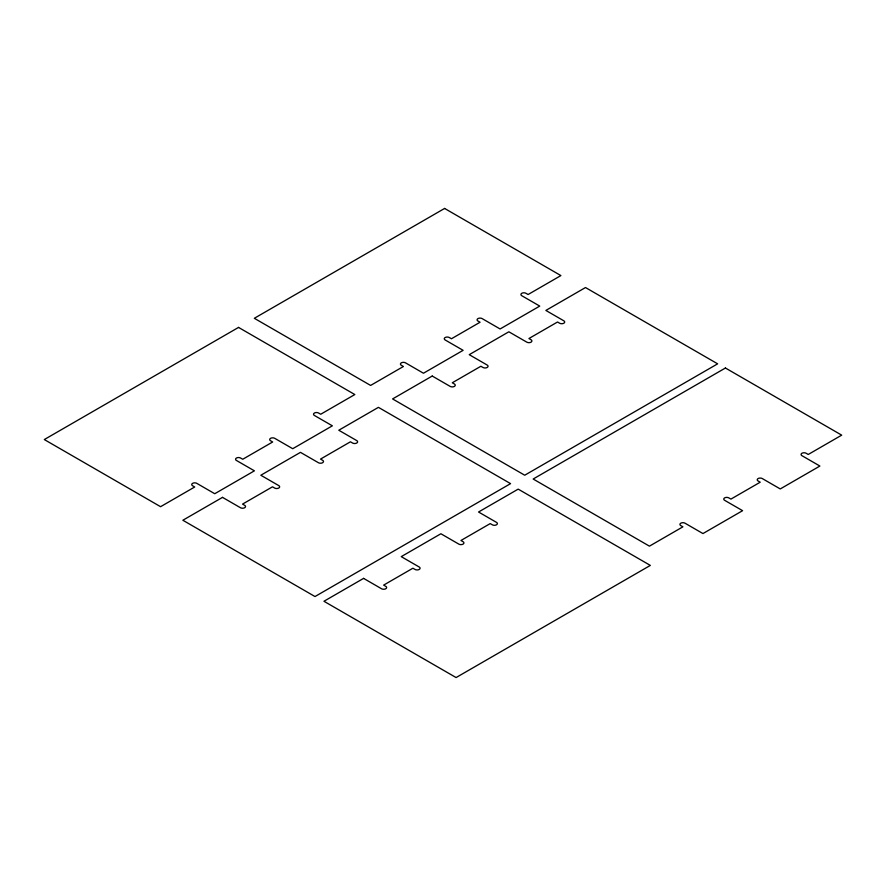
<?xml version="1.0" encoding="UTF-8"?>
<svg xmlns="http://www.w3.org/2000/svg" width="886" height="886" viewBox="0 0 886 886"><rect width="100%" height="100%" fill="white"/><g stroke="black" fill="none" stroke-linecap="round" stroke-linejoin="round"><path stroke-width="1.33" d="M238.544 327.41L44.3 439.556L160.576 506.692L194.71 486.99L192.605 485.772A2.968 1.717 0 0 1 192.605 483.357A2.968 1.717 0 0 1 196.803 483.357L214.755 493.724L254.404 470.831L236.44 460.465A2.968 1.717 0 0 1 236.44 458.04A2.968 1.717 0 0 1 240.638 458.04L242.742 459.258L272.666 441.981L270.562 440.763A2.968 1.717 0 0 1 270.562 438.337A2.968 1.717 0 0 1 274.76 438.337L292.723 448.715L332.361 425.823L314.397 415.456A2.968 1.717 0 0 1 314.397 413.031A2.968 1.717 0 0 1 318.595 413.031L320.699 414.249L354.821 394.547L238.544 327.41M444.606 208.443L254.326 318.295L370.614 385.432L403.418 366.494L401.314 365.276A2.968 1.717 0 0 1 401.314 362.85A2.968 1.717 0 0 1 405.511 362.85L423.464 373.227L463.112 350.335L445.149 339.969A2.968 1.717 0 0 1 445.149 337.544A2.968 1.717 0 0 1 449.346 337.544L451.45 338.762L480.057 322.238L477.953 321.031A2.968 1.717 0 0 1 477.953 318.606A2.968 1.717 0 0 1 482.15 318.606L500.103 328.972L539.751 306.091L521.788 295.725A2.968 1.717 0 0 1 521.788 293.299A2.968 1.717 0 0 1 525.985 293.299L528.089 294.517L560.893 275.579L444.606 208.443M432.224 376.041L392.587 398.933L524.722 475.217L717.638 363.836L585.502 287.54L545.865 310.432L563.817 320.798A2.968 1.717 0 0 1 563.817 323.224A2.968 1.717 0 0 1 559.631 323.224L557.527 322.006L528.92 338.53L531.024 339.737A2.968 1.717 0 0 1 531.024 342.162A2.968 1.717 0 0 1 526.827 342.162L508.863 331.796L469.226 354.677L487.178 365.043A2.968 1.717 0 0 1 487.178 367.469A2.968 1.717 0 0 1 482.992 367.469L480.888 366.261L452.281 382.774L454.374 383.981A2.968 1.717 0 0 1 454.374 386.407A2.968 1.717 0 0 1 450.188 386.407L432.224 376.041M222.508 497.367L182.859 520.248L314.995 596.544L510.569 483.634L378.422 407.35L338.784 430.231L356.748 440.597A2.968 1.717 0 0 1 356.748 443.022A2.968 1.717 0 0 1 352.55 443.022L350.446 441.804L320.522 459.092L322.615 460.299A2.968 1.717 0 0 1 322.615 462.725A2.968 1.717 0 0 1 318.428 462.725L300.465 452.358L260.827 475.239L278.78 485.606A2.968 1.717 0 0 1 278.78 488.031A2.968 1.717 0 0 1 274.582 488.031L272.489 486.824L242.554 504.101L244.658 505.308A2.968 1.717 0 0 1 244.658 507.733A2.968 1.717 0 0 1 240.46 507.733L222.508 497.367M725.424 368.011L533.162 479.016L649.438 546.153L682.907 526.827L680.802 525.62A2.968 1.717 0 0 1 680.802 523.194A2.968 1.717 0 0 1 685 523.194L702.952 533.56L742.601 510.679L724.637 500.313A2.968 1.717 0 0 1 724.637 497.888A2.968 1.717 0 0 1 728.835 497.888L730.939 499.095L760.199 482.205L758.106 480.987A2.968 1.717 0 0 1 758.106 478.562A2.968 1.717 0 0 1 762.292 478.562L780.256 488.939L819.893 466.047L801.941 455.681A2.968 1.717 0 0 1 801.941 453.255A2.968 1.717 0 0 1 806.138 453.255L808.231 454.474L841.7 435.148L725.424 368.011M363.592 578.381L323.955 601.273L456.091 677.557L650.335 565.412L518.188 489.127L478.551 512.008L496.514 522.386A2.968 1.717 0 0 1 496.514 524.8A2.968 1.717 0 0 1 492.317 524.8L490.213 523.593L460.941 540.493L463.046 541.7A2.968 1.717 0 0 1 463.046 544.126A2.968 1.717 0 0 1 458.848 544.126L440.896 533.76L401.247 556.641L419.211 567.007A2.968 1.717 0 0 1 419.211 569.432A2.968 1.717 0 0 1 415.013 569.432L412.909 568.214L383.638 585.114L385.742 586.333A2.968 1.717 0 0 1 385.742 588.758A2.968 1.717 0 0 1 381.545 588.758L363.592 578.381"/></g></svg>
